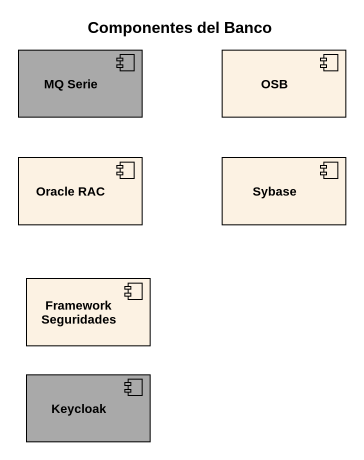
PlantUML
@startuml
title Componentes del Banco
component "MQ Serie" as MQ_Serie #A9A9A9
component OSB
component "Oracle RAC" as Oracle_RAC
component Sybase
component "Framework Seguridades" as Framework_Seguridades
component Keycloak #A9A9A9
@enduml
